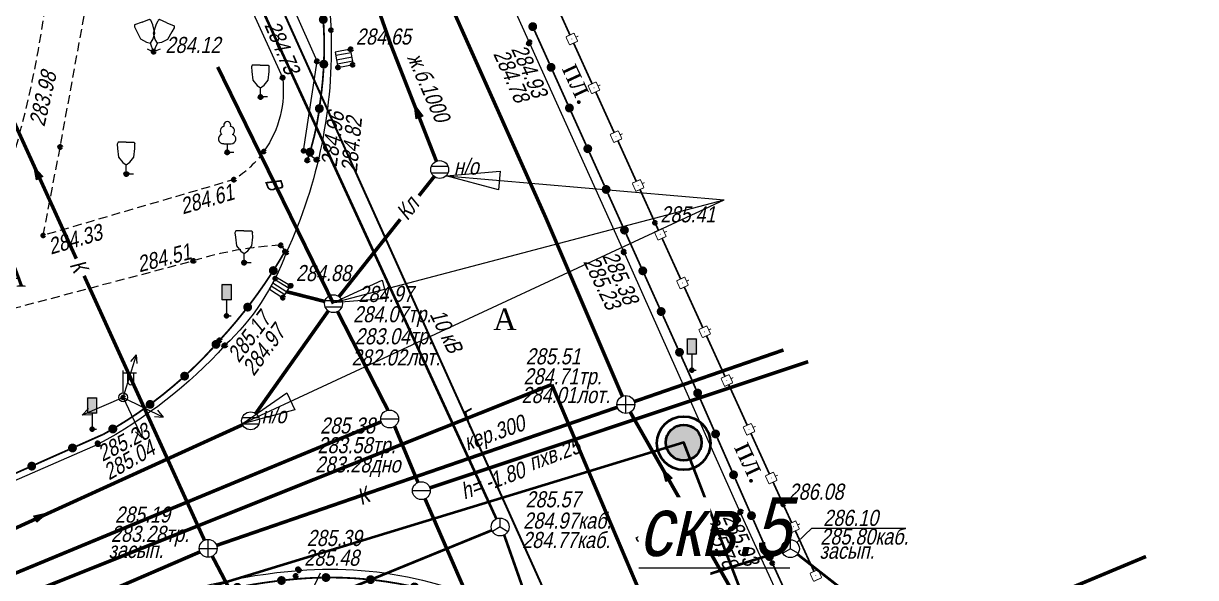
# Model space of a CAD drawing. Header units: metres. Extents: x 5191936 to 10384803, y 4968698 to 9938221.
# Drawn here: x 5192263.7 to 5192329.4, y 4969160 to 4969191.1 of the extents above; entities that cross this region are included whole.
import ezdxf

# ---------------------------------------------------------------- set-up
doc = ezdxf.new("R2010")
doc.units = ezdxf.units.M
doc.set_wipeout_variables(frame=1)
for name, pattern in [('COMMUN', [6, 5, -1]), ('DASHED', [0.75, 0.5, -0.25]), ('DASHEDX2', [1.5, 1, -0.5])]:
    doc.linetypes.add(name, pattern=pattern)
doc.layers.get('0').update_dxf_attribs({"lineweight": 18})
for name, color, linetype, lineweight in [('51361400', 7, 'Continuous', 18), ('51361800', 7, 'Continuous', 18), ('51361810', 7, 'Continuous', 18), ('51361960', 7, 'Continuous', 18), ('51361990', 7, 'Continuous', 18), ('51472300', 7, 'Continuous', 18), ('71133100', 7, 'Continuous', 18), ('71133200', 7, 'Continuous', 18), ('82211000', 7, 'Continuous', 18), ('82212000', 7, 'Continuous', 18), ('Commun', 7, 'Continuous', 18), ('GEO_POINTS', 7, 'Continuous', 18), ('Otm', 7, 'Continuous', 18), ('R_Поверхность10_CNT-MIN', 7, 'Continuous', 18), ('Sit', 7, 'Continuous', 18), ('Text', 7, 'Continuous', 18), ('Text_com', 7, 'Continuous', 18), ('Us_znak', 7, 'Continuous', 18), ('Us_znak_fon', 7, 'Continuous', 18), ('Рамка и сетка', 7, 'Continuous', 18)]:
    doc.layers.add(name, color=color, linetype=linetype, lineweight=lineweight)
doc.styles.add('eskd', font='ESKD1.shx', dxfattribs={"width": 1.2, "oblique": 15})
doc.styles.get("Standard").update_dxf_attribs({"font": 'arial.ttf', "width": 0.8, "oblique": 13, "height": 0.9})
doc.styles.add('style1', font='times.ttf', dxfattribs={"height": 1})
doc.linetypes.add('KABELww_500', pattern='A,0.0001,-0.4,[131,ltypeshp.shx,S=0.4,R=90,X=0.4,Y=-0.4],0.2,[131,ltypeshp.shx,S=0.2,R=90,X=0.4,Y=-0.2],3.6,[131,ltypeshp.shx,S=0.2,R=-90,X=-0.4,Y=0.2],0.2,[131,ltypeshp.shx,S=0.4,R=-90,X=-0.4,Y=0.4],-0.8,4,-0.4', length=9.6001)
doc.linetypes.add('ПОДЗ_ЛИНИИ_СВЯЗИ', pattern='A,4.8,-0.2,[133,ltypeshp.shx,S=0.2,R=0,X=-0.2,Y=0],-0.2,4.8,-2', length=12)

# ---------------------------------------------------------------- blocks, each defined once
blk = doc.blocks.new('71133200')
for p, q in [((-0.924145, 3.560442), (-1.024145, 3.360442)), ((-1.024145, 3.360442), (-0.977382, 2.864397)), ((-0.977382, 2.864397), (-0.861899, 1.88241)), ((-0.024145, 3.560442), (-0.924145, 3.560442)), ((-0.024145, 3.560442), (0.875855, 3.560442)), ((0.861899, 1.88241), (0.975974, 2.864397)), ((0.875855, 3.560442), (0.958164, 3.395824)), ((0.975974, 2.864397), (0.958164, 3.395824)), ((-0.861899, 1.88241), (-0.374616, 1.28565)), ((0, 1.039723), (0.401375, 1.321765)), ((0.401375, 1.321765), (0.861899, 1.88241)), ((-0.374616, 1.28565), (0, 1.039723)), ((0, 0), (0, 1.039723)), ((0.8, 0), (0, 0))]:
    blk.add_line(p, q)
at = {"style": 'eskd', "oblique": 14.99997778}
blk.add_attdef('Z', (1.873004, -0.239356), '', height=2, dxfattribs=at)
blk = doc.blocks.new('71133100')
for p, q in [((-0.39, 0.96), (0.43, 0.96)), ((0, 0.96), (0, 0)), ((0, 0), (0.75, 0))]:
    blk.add_line(p, q)
for centre, radius, start, end in [((-0.26, 2.38), 0.52, 101.09, 227.21), ((0.01, 3.04), 0.39, 339.52, 198.62), ((0.33, 2.4), 0.5, 301.87, 85.62), ((-0.44, 1.5), 0.538, 107.1058, 275.2306), ((0.46, 1.48), 0.52, 267.04, 76.7)]:
    blk.add_arc(centre, radius, start, end)
at = {"style": 'eskd', "oblique": 15}
blk.add_attdef('Z', (1.7, -0.17), '', height=2, dxfattribs=at)
blk = doc.blocks.new('51361990a')
at = {"color": 7, "style": 'eskd', "oblique": 15}
for tag, p in [('Z', (1.73, 1.41)), ('Z1', (1.73, -0.99)), ('Z2', (1.73, -3.39))]:
    blk.add_attdef(tag, p, '', height=2, dxfattribs=at)
at = {"color": 7}
blk.add_wipeout([(1, 0.1), (0.97, 0.3), (0.89, 0.48), (0.78, 0.64), (0.64, 0.78), (0.48, 0.89), (0.3, 0.97), (0.1, 1.01), (-0.09, 1.01), (-0.29, 0.97), (-0.47, 0.89), (-0.63, 0.78), (-0.77, 0.64), (-0.88, 0.48), (-0.96, 0.3), (-1, 0.1), (-1, -0.09), (-0.96, -0.29), (-0.88, -0.47), (-0.77, -0.63), (-0.63, -0.77), (-0.47, -0.88), (-0.29, -0.96), (-0.09, -0.99), (0.1, -0.99), (0.3, -0.96), (0.48, -0.88), (0.64, -0.77), (0.78, -0.63), (0.89, -0.47), (0.97, -0.29), (1, -0.09)], dxfattribs=at)
blk.add_line((-0.71, 0.7), (0.71, -0.7))
blk.add_circle((0, 0.01), 1)
blk = doc.blocks.new('51472300')
for p, q in [((0, 0.5), (0, 3)), ((0, 2.75), (1.5, 2.75)), ((0.54, 1.74), (0.54, 2.75)), ((1.2, 1.74), (1.2, 2.75))]:
    blk.add_line(p, q)
at = {"color": 7}
for radius in [0.5, 0.05]:
    blk.add_circle((0, 0), radius, dxfattribs=at)
blk.add_arc((0.87, 1.75), 0.331, 182.1567, 357.8433)
at = {"oblique": 15}
blk.add_attdef('Z', (1.02, -1.37), '', height=2, dxfattribs=at)
blk = doc.blocks.new('NAPR')
at = {"layer": 'Us_znak', "color": 0, "linetype": 'Continuous', "lineweight": -2}
for p in [(-0.191, 2.038), (0.189, 2.037)]:
    blk.add_line(p, (0, 2.5), dxfattribs=at)
blk.add_lwpolyline([(0, 0), (0, 2.5)], dxfattribs=at)
blk = doc.blocks.new('ZNAK')
at = {"layer": 'Us_znak_fon', "true_color": 0xffffff}
blk.add_hatch(color=7, dxfattribs=at).paths.add_polyline_path([(0.3, 1.8), (-0.3, 1.8), (-0.3, 0.85), (-0.05, 0.85), (-0.05, -0.05), (0.25, -0.05), (0.25, 0.05), (0.05, 0.05), (0.05, 0.85), (0.3, 0.85)])
at = {"layer": 'Us_znak', "color": 0, "linetype": 'Continuous', "lineweight": -2, "ltscale": 10}
blk.add_lwpolyline([(-0.25, 1.75), (0.25, 1.75), (0.25, 0.9), (-0.25, 0.9)], close=True, dxfattribs=at)
at = {"layer": 'Us_znak', "linetype": 'DASHEDX2', "ltscale": 10}
blk.add_lwpolyline([(0, 0.9), (0, 0), (0.25, 0)], dxfattribs=at)
blk = doc.blocks.new('*U60')
at = {"layer": '82211000', "linetype": 'Continuous', "ltscale": 0.5}
for points in [[(5192277.708, 4969201.079, 1), (5192277.919, 4969200.626, 1)], [(5192278.75, 4969198.807, 1), (5192278.913, 4969198.334, 1)], [(5192279.504, 4969196.424, 1), (5192279.636, 4969195.941, 1)], [(5192280.099, 4969193.996, 1), (5192280.198, 4969193.506, 1)], [(5192280.471, 4969191.526, 1), (5192280.507, 4969191.027, 1)], [(5192280.533, 4969189.028, 1), (5192280.509, 4969188.528, 1)], [(5192280.304, 4969186.54, 1), (5192280.239, 4969186.044, 1)], [(5192279.815, 4969184.09, 1), (5192279.669, 4969183.612, 1)]]:
    blk.add_hatch(color=256, dxfattribs=at).paths.add_polyline_path(points, flags=0)
at = {"layer": '82211000', "linetype": 'Continuous', "ltscale": 0.5, "flags": 128}
blk.add_lwpolyline([(5192277.285, 4969201.985, 0.1, 0.1, 0), (5192277.708, 4969201.079, 0, 0, 0)], format="xyseb", dxfattribs=at)
at = {"layer": '82211000', "linetype": 'Continuous', "ltscale": 0.5}
for points in [[(5192277.919, 4969200.626, 0.1, 0.1, 0), (5192278.688, 4969198.979, 0.1, 0.1, -0.00121), (5192278.749, 4969198.807, 0, 0, 0)], [(5192280.198, 4969193.506, 0.1, 0.1, -0.00351), (5192280.296, 4969192.984, 0.1, 0.1, -0.017337), (5192280.47, 4969191.526, 0, 0, 0)], [(5192280.508, 4969188.528, 0.1, 0.1, -0.022448), (5192280.313, 4969186.638, 0.1, 0.1, -0.00164), (5192280.302, 4969186.54, 0, 0, 0)]]:
    blk.add_lwpolyline(points, format="xyseb", dxfattribs=at)
at = {"layer": '82211000', "linetype": 'Continuous', "ltscale": 0.5, "const_width": 0.1}
for points in [[(5192278.912, 4969198.334, -0.013212), (5192279.503, 4969196.424, -0.013212)], [(5192279.635, 4969195.941, -0.013212), (5192280.098, 4969193.996, -0.013212)], [(5192280.506, 4969191.027, -0.023611), (5192280.531, 4969189.028, -0.023611)], [(5192280.237, 4969186.044, -0.033313), (5192279.813, 4969184.091, -0.033313)]]:
    blk.add_lwpolyline(points, format="xyb", dxfattribs=at)
at = {"layer": '82211000', "ltscale": 0.5, "const_width": 0.1}
blk.add_lwpolyline([(5192279.667, 4969183.613, -0.003812), (5192279.594, 4969183.396, -0.003812)], format="xyb", dxfattribs=at)
blk = doc.blocks.new('*U61')
at = {"layer": '82211000', "linetype": 'Continuous', "ltscale": 0.5}
for points in [[(5192277.826, 4969177.431, 1), (5192277.558, 4969177.009, 1)], [(5192276.408, 4969175.373, 1), (5192276.102, 4969174.977, 1)], [(5192274.645, 4969173.274, 1), (5192274.312, 4969172.901, 1)], [(5192272.905, 4969171.48, 1), (5192272.536, 4969171.143, 1)], [(5192270.989, 4969169.876, 1), (5192270.586, 4969169.58, 1)], [(5192268.916, 4969168.481, 1), (5192268.484, 4969168.228, 1)], [(5192266.67, 4969167.389, 1), (5192266.213, 4969167.186, 1)], [(5192264.385, 4969166.375, 1), (5192263.928, 4969166.173, 1)], [(5192262.099, 4969165.362, 1), (5192261.642, 4969165.16, 1)]]:
    blk.add_hatch(color=256, dxfattribs=at).paths.add_polyline_path(points, flags=0)
at = {"layer": '82211000', "linetype": 'Continuous', "ltscale": 0.5, "flags": 128}
blk.add_lwpolyline([(5192278.338, 4969178.29, 0.1, 0.1, -0.00914), (5192277.825, 4969177.432, 0, 0, 0)], format="xyseb", dxfattribs=at)
at = {"layer": '82211000', "linetype": 'Continuous', "ltscale": 0.5, "const_width": 0.1}
for points in [[(5192277.557, 4969177.01, -0.018281), (5192276.407, 4969175.374, -0.018281)], [(5192274.311, 4969172.901, -0.020827), (5192272.905, 4969171.481, -0.020827)], [(5192272.535, 4969171.144, -0.020827), (5192270.988, 4969169.877, -0.020827)], [(5192270.585, 4969169.581, -0.020827), (5192268.915, 4969168.482, -0.020827)]]:
    blk.add_lwpolyline(points, format="xyb", dxfattribs=at)
at = {"layer": '82211000', "linetype": 'Continuous', "ltscale": 0.5}
for points in [[(5192276.101, 4969174.978, 0.1, 0.1, -0.02004), (5192274.677, 4969173.312, 0.1, 0.1, -0.000521), (5192274.644, 4969173.275, 0, 0, 0)], [(5192268.483, 4969168.229, 0.1, 0.1, -0.003722), (5192268.172, 4969168.054, 0.1, 0.1, 0), (5192266.67, 4969167.389, 0, 0, 0)]]:
    blk.add_lwpolyline(points, format="xyseb", dxfattribs=at)
at = {"layer": '82211000', "linetype": 'Continuous', "ltscale": 0.5, "const_width": 0.1}
for points in [[(5192266.213, 4969167.186), (5192264.385, 4969166.375)], [(5192263.928, 4969166.173), (5192262.099, 4969165.362)]]:
    blk.add_lwpolyline(points, dxfattribs=at)
at = {"layer": '82211000', "ltscale": 0.5, "const_width": 0.1}
blk.add_lwpolyline([(5192261.642, 4969165.16), (5192261.094, 4969164.917)], dxfattribs=at)
blk = doc.blocks.new('*U64')
at = {"layer": '82211000', "linetype": 'Continuous', "ltscale": 0.5}
for points in [[(5192275.432, 4969159.441, 1), (5192275.923, 4969159.536, 1)], [(5192277.899, 4969159.84, 1), (5192278.396, 4969159.897, 1)], [(5192280.391, 4969160.032, 1), (5192280.891, 4969160.038, 1)], [(5192282.888, 4969159.944, 1), (5192283.385, 4969159.891, 1)], [(5192285.358, 4969159.566, 1), (5192285.846, 4969159.456, 1)], [(5192273.004, 4969158.846, 1), (5192273.486, 4969158.981, 1)], [(5192287.767, 4969158.903, 1), (5192288.239, 4969158.737, 1)], [(5192270.631, 4969158.061, 1), (5192271.101, 4969158.233, 1)], [(5192290.083, 4969157.964, 1), (5192290.532, 4969157.744, 1)], [(5192292.274, 4969156.762, 1), (5192292.693, 4969156.49, 1)], [(5192294.315, 4969155.32, 1), (5192294.705, 4969155.008, 1)], [(5192296.203, 4969153.683, 1), (5192296.561, 4969153.334, 1)], [(5192297.921, 4969151.868, 1), (5192298.242, 4969151.485, 1)], [(5192299.451, 4969149.892, 1), (5192299.733, 4969149.479, 1)], [(5192300.777, 4969147.774, 1), (5192301.017, 4969147.335, 1)], [(5192301.846, 4969145.516, 1), (5192302.045, 4969145.057, 1)], [(5192302.844, 4969143.224, 1), (5192303.044, 4969142.765, 1)], [(5192303.843, 4969140.932, 1), (5192304.042, 4969140.473, 1)], [(5192304.841, 4969138.64, 1), (5192305.041, 4969138.181, 1)]]:
    blk.add_hatch(color=256, dxfattribs=at).paths.add_polyline_path(points, flags=0)
at = {"layer": '82211000', "linetype": 'Continuous', "ltscale": 0.5, "const_width": 0.1}
for points in [[(5192275.923, 4969159.535, -0.015909), (5192277.899, 4969159.84, -0.015909)], [(5192280.891, 4969160.036, -0.023323), (5192282.888, 4969159.942, -0.023323)], [(5192283.385, 4969159.89, -0.023323), (5192285.358, 4969159.564, -0.023323)], [(5192273.486, 4969158.98, -0.015909), (5192275.432, 4969159.44, -0.015909)], [(5192285.846, 4969159.454, -0.023323), (5192287.767, 4969158.901, -0.023323)], [(5192271.101, 4969158.232, -0.015909), (5192273.004, 4969158.845, -0.015909)], [(5192288.238, 4969158.735, -0.023323), (5192290.082, 4969157.963, -0.023323)], [(5192292.692, 4969156.489, -0.019816), (5192294.314, 4969155.319, -0.019816)], [(5192294.705, 4969155.007, -0.019816), (5192296.203, 4969153.683, -0.019816)], [(5192296.56, 4969153.333, -0.019816), (5192297.92, 4969151.867, -0.019816)], [(5192298.241, 4969151.484, -0.019816), (5192299.449, 4969149.891, -0.019816)], [(5192299.731, 4969149.478, -0.019816), (5192300.776, 4969147.773, -0.019816)]]:
    blk.add_lwpolyline(points, format="xyb", dxfattribs=at)
at = {"layer": '82211000', "linetype": 'Continuous', "ltscale": 0.5}
for points in [[(5192278.396, 4969159.896, 0.1, 0.1, -0.006108), (5192279.161, 4969159.967, 0.1, 0.1, -0.014367), (5192280.391, 4969160.031, 0, 0, 0)], [(5192290.532, 4969157.743, 0.1, 0.1, -0.022574), (5192292.219, 4969156.795, 0.1, 0.1, -0.000636), (5192292.273, 4969156.761, 0, 0, 0)], [(5192301.016, 4969147.334, 0.1, 0.1, -0.004898), (5192301.244, 4969146.896, 0.1, 0.1, 0), (5192301.846, 4969145.516, 0, 0, 0)]]:
    blk.add_lwpolyline(points, format="xyseb", dxfattribs=at)
at = {"layer": '82211000', "linetype": 'Continuous', "ltscale": 0.5, "flags": 128}
blk.add_lwpolyline([(5192269.701, 4969157.693, 0.1, 0.1, -0.007954), (5192270.632, 4969158.06, 0, 0, 0)], format="xyseb", dxfattribs=at)
at = {"layer": '82211000', "linetype": 'Continuous', "ltscale": 0.5, "const_width": 0.1}
for points in [[(5192302.045, 4969145.057), (5192302.844, 4969143.224)], [(5192303.044, 4969142.765), (5192303.843, 4969140.932)], [(5192304.042, 4969140.473), (5192304.841, 4969138.64)]]:
    blk.add_lwpolyline(points, dxfattribs=at)
at = {"layer": '82211000', "ltscale": 0.5, "const_width": 0.1}
blk.add_lwpolyline([(5192305.041, 4969138.181), (5192305.063, 4969138.132)], dxfattribs=at)
blk = doc.blocks.new('*U70')
at = {"layer": '82212000', "linetype": 'Continuous', "ltscale": 0.5}
for points in [[(5192294.403, 4969190.207, 1), (5192294.423, 4969190.161, 1)], [(5192295.642, 4969187.474, 1), (5192295.662, 4969187.429, 1)], [(5192296.88, 4969184.742, 1), (5192296.901, 4969184.696, 1)], [(5192298.119, 4969182.01, 1), (5192298.14, 4969181.964, 1)], [(5192299.359, 4969179.278, 1), (5192299.38, 4969179.232, 1)], [(5192300.602, 4969176.548, 1), (5192300.623, 4969176.502, 1)], [(5192301.846, 4969173.818, 1), (5192301.867, 4969173.772, 1)], [(5192303.089, 4969171.087, 1), (5192303.11, 4969171.042, 1)], [(5192304.333, 4969168.357, 1), (5192304.354, 4969168.312, 1)], [(5192305.576, 4969165.627, 1), (5192305.597, 4969165.582, 1)], [(5192306.823, 4969162.899, 1), (5192306.844, 4969162.853, 1)], [(5192308.075, 4969160.172, 1), (5192308.095, 4969160.126, 1)]]:
    blk.add_hatch(color=256, dxfattribs=at).paths.add_polyline_path(points, flags=0)
for points, const_width in [([(5192293.278, 4969192.688), (5192294.31, 4969190.411)], 0.1), ([(5192294.082, 4969190.308), (5192294.538, 4969190.515)], 0.05), ([(5192294.289, 4969189.853), (5192294.082, 4969190.308)], 0.05), ([(5192294.744, 4969190.059), (5192294.289, 4969189.853)], 0.05), ([(5192294.516, 4969189.956), (5192295.549, 4969187.679)], 0.1), ([(5192294.538, 4969190.515), (5192294.744, 4969190.059)], 0.05), ([(5192294.641, 4969190.287), (5192294.777, 4969190.349)], 0.05), ([(5192295.321, 4969187.576), (5192295.776, 4969187.782)], 0.05), ([(5192295.527, 4969187.121), (5192295.321, 4969187.576)], 0.05), ([(5192295.983, 4969187.327), (5192295.527, 4969187.121)], 0.05), ([(5192295.776, 4969187.782), (5192295.983, 4969187.327)], 0.05), ([(5192295.88, 4969187.555), (5192296.016, 4969187.617)], 0.05), ([(5192295.755, 4969187.224), (5192296.787, 4969184.947)], 0.1), ([(5192296.56, 4969184.844), (5192297.015, 4969185.05)], 0.05), ([(5192296.766, 4969184.388), (5192296.56, 4969184.844)], 0.05), ([(5192297.015, 4969185.05), (5192297.222, 4969184.595)], 0.05), ([(5192297.118, 4969184.822), (5192297.255, 4969184.884)], 0.05), ([(5192297.222, 4969184.595), (5192296.766, 4969184.388)], 0.05), ([(5192296.994, 4969184.491), (5192298.026, 4969182.215)], 0.1), ([(5192297.798, 4969182.111), (5192298.254, 4969182.318)], 0.05), ([(5192298.005, 4969181.656), (5192297.798, 4969182.111)], 0.05), ([(5192298.254, 4969182.318), (5192298.46, 4969181.862)], 0.05), ([(5192298.357, 4969182.09), (5192298.494, 4969182.152)], 0.05), ([(5192298.46, 4969181.862), (5192298.005, 4969181.656)], 0.05), ([(5192299.038, 4969179.379), (5192299.493, 4969179.586)], 0.05), ([(5192299.493, 4969179.586), (5192299.7, 4969179.131)], 0.05), ([(5192299.597, 4969179.359), (5192299.733, 4969179.421)], 0.05), ([(5192299.245, 4969178.924), (5192299.038, 4969179.379)], 0.05), ([(5192299.7, 4969179.131), (5192299.245, 4969178.924)], 0.05), ([(5192299.473, 4969179.028), (5192300.509, 4969176.752)], 0.1), ([(5192300.282, 4969176.649), (5192300.737, 4969176.856)], 0.05), ([(5192300.737, 4969176.856), (5192300.944, 4969176.401)], 0.05), ([(5192300.489, 4969176.194), (5192300.282, 4969176.649)], 0.05), ([(5192300.944, 4969176.401), (5192300.489, 4969176.194)], 0.05), ([(5192300.716, 4969176.297), (5192301.753, 4969174.022)], 0.1), ([(5192300.84, 4969176.629), (5192300.977, 4969176.691)], 0.05), ([(5192301.525, 4969173.919), (5192301.98, 4969174.126)], 0.05), ([(5192301.732, 4969173.464), (5192301.525, 4969173.919)], 0.05), ([(5192302.187, 4969173.671), (5192301.732, 4969173.464)], 0.05), ([(5192301.96, 4969173.567), (5192302.996, 4969171.292)], 0.1), ([(5192301.98, 4969174.126), (5192302.187, 4969173.671)], 0.05), ([(5192302.084, 4969173.898), (5192302.22, 4969173.961)], 0.05), ([(5192302.769, 4969171.189), (5192303.224, 4969171.396)], 0.05), ([(5192302.976, 4969170.734), (5192302.769, 4969171.189)], 0.05), ([(5192303.431, 4969170.941), (5192302.976, 4969170.734)], 0.05), ([(5192303.203, 4969170.837), (5192304.24, 4969168.562)], 0.1), ([(5192303.224, 4969171.396), (5192303.431, 4969170.941)], 0.05), ([(5192303.327, 4969171.168), (5192303.464, 4969171.23)], 0.05), ([(5192304.012, 4969168.458), (5192304.467, 4969168.666)], 0.05), ([(5192304.219, 4969168.003), (5192304.012, 4969168.458)], 0.05), ([(5192304.467, 4969168.666), (5192304.674, 4969168.211)], 0.05), ([(5192304.571, 4969168.438), (5192304.707, 4969168.5)], 0.05), ([(5192304.674, 4969168.211), (5192304.219, 4969168.003)], 0.05), ([(5192304.447, 4969168.107), (5192305.483, 4969165.832)], 0.1), ([(5192305.256, 4969165.728), (5192305.711, 4969165.935)], 0.05), ([(5192305.463, 4969165.273), (5192305.256, 4969165.728)], 0.05), ([(5192305.711, 4969165.935), (5192305.918, 4969165.48)], 0.05), ([(5192305.814, 4969165.708), (5192305.951, 4969165.77)], 0.05), ([(5192305.918, 4969165.48), (5192305.463, 4969165.273)], 0.05), ([(5192306.502, 4969162.999), (5192306.957, 4969163.207)], 0.05), ([(5192306.711, 4969162.544), (5192306.502, 4969162.999)], 0.05), ([(5192306.957, 4969163.207), (5192307.165, 4969162.753)], 0.05), ([(5192307.061, 4969162.98), (5192307.197, 4969163.043)], 0.05), ([(5192307.165, 4969162.753), (5192306.711, 4969162.544)], 0.05), ([(5192306.938, 4969162.649), (5192307.981, 4969160.376)], 0.1), ([(5192307.754, 4969160.272), (5192308.208, 4969160.481)], 0.05), ([(5192308.208, 4969160.481), (5192308.417, 4969160.026)], 0.05), ([(5192307.962, 4969159.818), (5192307.754, 4969160.272)], 0.05), ([(5192308.417, 4969160.026), (5192307.962, 4969159.818)], 0.05), ([(5192308.312, 4969160.253), (5192308.449, 4969160.316)], 0.05)]:
    blk.add_lwpolyline(points, dxfattribs=dict(at, const_width=const_width))
for points in [[(5192298.233, 4969181.759, 0.1, 0.1, 0), (5192299.077, 4969179.896, 0.1, 0.1, 0), (5192299.266, 4969179.483, 0, 0, 0)], [(5192305.69, 4969165.377, 0.1, 0.1, 0), (5192306.258, 4969164.131, 0.1, 0.1, 0), (5192306.73, 4969163.103, 0, 0, 0)]]:
    blk.add_lwpolyline(points, format="xyseb", dxfattribs=at)
blk = doc.blocks.new('*U73')
at = {"layer": '82211000', "linetype": 'Continuous', "ltscale": 0.5}
for points in [[(5192292.122, 4969191.107, 1), (5192292.327, 4969190.651, 1)], [(5192293.15, 4969188.828, 1), (5192293.355, 4969188.372, 1)], [(5192294.177, 4969186.549, 1), (5192294.383, 4969186.093, 1)], [(5192295.205, 4969184.27, 1), (5192295.41, 4969183.814, 1)], [(5192296.232, 4969181.991, 1), (5192296.438, 4969181.535, 1)], [(5192297.26, 4969179.712, 1), (5192297.465, 4969179.256, 1)], [(5192298.287, 4969177.432, 1), (5192298.493, 4969176.977, 1)], [(5192299.315, 4969175.153, 1), (5192299.521, 4969174.698, 1)], [(5192300.343, 4969172.874, 1), (5192300.548, 4969172.419, 1)], [(5192301.362, 4969170.592, 1), (5192301.563, 4969170.134, 1)], [(5192302.368, 4969168.303, 1), (5192302.569, 4969167.845, 1)], [(5192303.375, 4969166.015, 1), (5192303.576, 4969165.557, 1)], [(5192304.381, 4969163.726, 1), (5192304.582, 4969163.268, 1)], [(5192305.387, 4969161.438, 1), (5192305.589, 4969160.98, 1)]]:
    blk.add_hatch(color=256, dxfattribs=at).paths.add_polyline_path(points, flags=0)
at = {"layer": '82211000', "linetype": 'Continuous', "ltscale": 0.5, "const_width": 0.1}
for points in [[(5192292.327, 4969190.651), (5192293.15, 4969188.828)], [(5192293.355, 4969188.372), (5192294.177, 4969186.549)], [(5192294.383, 4969186.093), (5192295.205, 4969184.27)], [(5192295.41, 4969183.814), (5192296.232, 4969181.991)], [(5192296.438, 4969181.535), (5192297.26, 4969179.712)], [(5192297.465, 4969179.256), (5192298.287, 4969177.432)], [(5192298.493, 4969176.977), (5192299.315, 4969175.153)], [(5192299.521, 4969174.698), (5192300.343, 4969172.874)], [(5192301.563, 4969170.134), (5192302.368, 4969168.303)], [(5192302.569, 4969167.845), (5192303.375, 4969166.015)], [(5192303.576, 4969165.557), (5192304.381, 4969163.726)], [(5192304.582, 4969163.268), (5192305.387, 4969161.438)]]:
    blk.add_lwpolyline(points, dxfattribs=at)
at = {"layer": '82211000', "linetype": 'Continuous', "ltscale": 0.5}
for points in [[(5192300.548, 4969172.419, 0.1, 0.1, 0), (5192300.957, 4969171.512, 0.1, 0.1, 0), (5192301.362, 4969170.592, 0, 0, 0)], [(5192305.589, 4969160.98, 0.1, 0.1, 0), (5192305.65, 4969160.842, 0.1, 0.1, 0), (5192306.418, 4969159.16, 0, 0, 0)]]:
    blk.add_lwpolyline(points, format="xyseb", dxfattribs=at)
blk = doc.blocks.new('51361400a')
at = {"style": 'eskd', "oblique": 15}
for tag, p in [('Z', (1.72, 1.4)), ('Z1', (1.72, -1)), ('Z2', (1.72, -3.4))]:
    blk.add_attdef(tag, p, '', height=2, dxfattribs=at)
at = {"color": 7}
blk.add_wipeout([(-0.1, 1), (-0.29, 0.96), (-0.47, 0.89), (-0.64, 0.78), (-0.78, 0.64), (-0.89, 0.47), (-0.96, 0.29), (-1, 0.1), (-1, -0.1), (-0.96, -0.29), (-0.89, -0.47), (-0.78, -0.64), (-0.64, -0.78), (-0.47, -0.89), (-0.29, -0.96), (-0.1, -1), (0.1, -1), (0.29, -0.96), (0.47, -0.89), (0.64, -0.78), (0.78, -0.64), (0.89, -0.47), (0.96, -0.29), (1, -0.1), (1, 0.1), (0.96, 0.29), (0.89, 0.47), (0.78, 0.64), (0.64, 0.78), (0.47, 0.89), (0.29, 0.96), (0.1, 1)], dxfattribs=at)
blk.add_line((-1, 0), (1, 0))
blk.add_circle((0, 0), 1)
blk = doc.blocks.new('51361960a')
at = {"style": 'eskd', "oblique": 15}
for tag, p in [('Z', (1.72, 1.4)), ('Z1', (1.72, -1)), ('Z2', (1.72, -3.4))]:
    blk.add_attdef(tag, p, '', height=2, dxfattribs=at)
at = {"color": 7}
blk.add_wipeout([(-0.1, 1), (-0.29, 0.96), (-0.47, 0.89), (-0.64, 0.78), (-0.78, 0.64), (-0.89, 0.47), (-0.96, 0.29), (-1, 0.1), (-1, -0.1), (-0.96, -0.29), (-0.89, -0.47), (-0.78, -0.64), (-0.64, -0.78), (-0.47, -0.89), (-0.29, -0.96), (-0.1, -1), (0.1, -1), (0.29, -0.96), (0.47, -0.89), (0.64, -0.78), (0.78, -0.64), (0.89, -0.47), (0.96, -0.29), (1, -0.1), (1, 0.1), (0.96, 0.29), (0.89, 0.47), (0.78, 0.64), (0.64, 0.78), (0.47, 0.89), (0.29, 0.96), (0.1, 1)], dxfattribs=at)
blk.add_wipeout([(-0.1, 1), (-0.29, 0.96), (-0.47, 0.89), (-0.64, 0.78), (-0.78, 0.64), (-0.89, 0.47), (-0.96, 0.29), (-1, 0.1), (-1, -0.1), (-0.96, -0.29), (-0.89, -0.47), (-0.78, -0.64), (-0.64, -0.78), (-0.47, -0.89), (-0.29, -0.96), (-0.1, -1), (0.1, -1), (0.29, -0.96), (0.47, -0.89), (0.64, -0.78), (0.78, -0.64), (0.89, -0.47), (0.96, -0.29), (1, -0.1), (1, 0.1), (0.96, 0.29), (0.89, 0.47), (0.78, 0.64), (0.64, 0.78), (0.47, 0.89), (0.29, 0.96), (0.1, 1)], dxfattribs=at)
for q in [(-0.87, -0.5), (0, 1), (0.87, -0.5)]:
    blk.add_line((0, 0), q)
blk.add_circle((0, 0), 1)
blk = doc.blocks.new('51361800a')
at = {"style": 'eskd', "oblique": 15}
for tag, p in [('Z', (1.72, 1.4)), ('Z1', (1.72, -1)), ('Z2', (1.72, -3.4))]:
    blk.add_attdef(tag, p, '', height=2, dxfattribs=at)
at = {"color": 7}
blk.add_wipeout([(-0.1, 1), (-0.29, 0.96), (-0.47, 0.89), (-0.64, 0.78), (-0.78, 0.64), (-0.89, 0.47), (-0.96, 0.29), (-1, 0.1), (-1, -0.1), (-0.96, -0.29), (-0.89, -0.47), (-0.78, -0.64), (-0.64, -0.78), (-0.47, -0.89), (-0.29, -0.96), (-0.1, -1), (0.1, -1), (0.29, -0.96), (0.47, -0.89), (0.64, -0.78), (0.78, -0.64), (0.89, -0.47), (0.96, -0.29), (1, -0.1), (1, 0.1), (0.96, 0.29), (0.89, 0.47), (0.78, 0.64), (0.64, 0.78), (0.47, 0.89), (0.29, 0.96), (0.1, 1)], dxfattribs=at)
for p, q in [((-1, 0), (1, 0)), ((0, -1), (0, 1))]:
    blk.add_line(p, q)
blk.add_circle((0, 0), 1)
blk = doc.blocks.new('A$C52264BE2')
at = {"layer": 'Sit'}
h = blk.add_hatch(color=32, dxfattribs=at)
h.dxf.hatch_style = 1
h.paths.add_polyline_path([(0, 0.374), (0.714, 0.443), (0.15, 0)])
at = {"layer": 'Sit', "color": 32, "elevation": 285.308}
blk.add_lwpolyline([(0, 0.374), (0.714, 0.443), (0.15, 0), (0, 0.374)], dxfattribs=at)
blk = doc.blocks.new('51361810a')
at = {"style": 'eskd', "oblique": 15}
for tag, p in [('Z', (1.72, 1.4)), ('Z1', (1.72, -1)), ('Z2', (1.72, -3.4))]:
    blk.add_attdef(tag, p, '', height=2, dxfattribs=at)
at = {"color": 7}
blk.add_wipeout([(-0.1, 1), (-0.29, 0.96), (-0.47, 0.89), (-0.64, 0.78), (-0.78, 0.64), (-0.89, 0.47), (-0.96, 0.29), (-1, 0.1), (-1, -0.1), (-0.96, -0.29), (-0.89, -0.47), (-0.78, -0.64), (-0.64, -0.78), (-0.47, -0.89), (-0.29, -0.96), (-0.1, -1), (0.1, -1), (0.29, -0.96), (0.47, -0.89), (0.64, -0.78), (0.78, -0.64), (0.89, -0.47), (0.96, -0.29), (1, -0.1), (1, 0.1), (0.96, 0.29), (0.89, 0.47), (0.78, 0.64), (0.64, 0.78), (0.47, 0.89), (0.29, 0.96), (0.1, 1)], dxfattribs=at)
for p, q in [((0.94, 0.33), (-0.94, 0.33)), ((-0.94, -0.35), (0.94, -0.35))]:
    blk.add_line(p, q)
blk.add_circle((0, 0), 1)

msp = doc.modelspace()

# ---------------------------------------------------------------- hatches: boundary and pattern name
at = {"layer": 'Рамка и сетка'}
h = msp.add_hatch(color=256, dxfattribs=at)
h.dxf.hatch_style = 1
h.paths.add_polyline_path([(5192285.697, 4969185.71), (5192285.6, 4969186.484), (5192286.072, 4969185.859)])
at = {"layer": 'Рамка и сетка', "lineweight": 40}
h = msp.add_hatch(color=1, dxfattribs=at)
h.dxf.hatch_style = 1
h.paths.add_polyline_path([(5192301.502, 4969168.165, 0.733042), (5192299.683, 4969167.591, 0.278388), (5192300.217, 4969166.706)])
h.paths.add_polyline_path([(5192301.683, 4969167.591, 0.15404), (5192301.502, 4969168.165), (5192300.217, 4969166.706, 0.564471)])
at = {"layer": 'Рамка и сетка'}
h = msp.add_hatch(color=256, dxfattribs=at)
h.dxf.hatch_style = 1
h.paths.add_polyline_path([(5192264.27, 4969163.494), (5192265.032, 4969163.659), (5192264.451, 4969163.134)])

# ---------------------------------------------------------------- linework, layer by layer
at = {"color": 192, "linetype": 'ПОДЗ_ЛИНИИ_СВЯЗИ', "lineweight": 60, "ltscale": 0.4, "const_width": 0.15, "flags": 128}
for points, elevation in [([(5192271.745, 4969203.416), (5192290.188, 4969163.323)], 285.573), ([(5192289.934, 4969162.68), (5192198.191, 4969125.254)], 285.573), ([(5192290.623, 4969162.421), (5192292.3, 4969157.668)], 285.573), ([(5192292.949, 4969157.346), (5192306.18, 4969161.509)], 285.237), ([(5192307.056, 4969161.339), (5192313.989, 4969155.914)], 285.237)]:
    msp.add_lwpolyline(points, dxfattribs=dict(at, elevation=elevation))
at = {"layer": 'Commun', "color": 32, "linetype": 'COMMUN', "ltscale": 0.7, "const_width": 0.2, "flags": 128}
for points, elevation in [([(5192297.245, 4969170.183), (5192292.949, 4969180.195), (5192280.294, 4969208.517)], 285.308), ([(5192259.899, 4969192.717), (5192266.654, 4969177.885)], 283.662), ([(5192267.09, 4969176.929), (5192273.833, 4969162.124)], 283.662), ([(5192297.916, 4969169.887), (5192306.274, 4969172.775)], 285.308), ([(5192274.513, 4969161.834), (5192296.965, 4969169.569)], 285.308), ([(5192297.691, 4969169.289), (5192305.269, 4969156.009)], 285.308), ([(5192233.576, 4969144.202), (5192273.58, 4969161.472)], 285.308), ([(5192278.325, 4969153.505), (5192274.273, 4969161.225)], 286.577)]:
    msp.add_lwpolyline(points, dxfattribs=dict(at, elevation=elevation))
at = {"layer": 'Commun', "color": 1, "linetype": 'KABELww_500', "lineweight": 30, "flags": 128}
msp.add_lwpolyline([(5192313.741, 4969113.03), (5192273.206, 4969202.968)], dxfattribs=at)
at = {"layer": 'Commun', "color": 106, "linetype": 'COMMUN', "ltscale": 0.7, "const_width": 0.2, "flags": 128}
for points, elevation in [([(5192284.108, 4969169.412), (5192281.06, 4969175.376)], 285.381), ([(5192286.463, 4969165.057), (5192307.656, 4969172.12)], 285.381), ([(5192250.177, 4969154.872), (5192283.731, 4969168.754)], 285.881), ([(5192285.795, 4969165.361), (5192284.489, 4969168.498)], 285.381), ([(5192286.19, 4969164.442), (5192299.851, 4969133.088)], 285.381)]:
    msp.add_lwpolyline(points, dxfattribs=dict(at, elevation=elevation))
at = {"layer": 'Commun', "color": 4, "linetype": 'COMMUN', "ltscale": 0.7, "const_width": 0.2, "elevation": 287.906, "flags": 128}
for points in [[(5192293.291, 4969170.842), (5192256.056, 4969155.977)], [(5192293.291, 4969170.842), (5192329.917, 4969084.562)]]:
    msp.add_lwpolyline(points, dxfattribs=at)
at = {"layer": 'GEO_POINTS', "lineweight": 60}
for centre in [(5192280.924, 4969190.678, 284.604), (5192292.009, 4969189.947, 284.784), (5192292.056, 4969190.01, 284.928), (5192270.987, 4969189.475, 284.119), (5192282.022, 4969189.612, 284.652), (5192280.141, 4969188.939, 284.764), (5192281.315, 4969188.594, 284.677), (5192282.135, 4969188.743, 284.687), (5192278.211, 4969188.022, 284.726), (5192276.973, 4969186.941, 284.544), (5192265.752, 4969184.139, 284.015), (5192275.106, 4969183.844, 284.442), (5192277.157, 4969183.889, 284.728), (5192279.387, 4969183.926, 284.866), (5192279.594, 4969183.396, 284.861), (5192280.102, 4969183.418, 284.961), (5192280.151, 4969183.434, 284.818), (5192269.453, 4969182.623, 284.178), (5192275.483, 4969182.311, 284.61), (5192299.077, 4969179.896, 285.407), (5192264.797, 4969179.186, 284.326), (5192278.113, 4969178.637, 284.883), (5192278.338, 4969178.29, 285.068), (5192278.419, 4969178.23, 284.869), (5192297.324, 4969178.289, 285.378), (5192297.328, 4969178.246, 285.23), (5192273.214, 4969177.761, 284.513), (5192276.054, 4969177.662, 284.891), (5192277.792, 4969176.779, 284.86), (5192278.659, 4969176.371, 284.876), (5192278.227, 4969175.702, 284.869), (5192281.06, 4969175.369, 284.965), (5192275.072, 4969174.683, 285.028), (5192274.677, 4969173.312, 285.027), (5192274.936, 4969173.021, 284.967), (5192274.983, 4969173.037, 285.166), (5192301.139, 4969171.644, 285.647), (5192269.279, 4969170.118, 284.891), (5192297.437, 4969169.73, 285.514), (5192267.541, 4969168.338, 285.289), (5192267.85, 4969167.556, 285.232), (5192267.872, 4969167.497, 285.036), (5192303.842, 4969163.687, 285.777), (5192303.872, 4969163.72, 285.931), (5192306.258, 4969164.131, 286.077), (5192274.039, 4969161.67, 285.194), (5192306.66, 4969161.647, 286.103), (5192279.078, 4969160.501, 285.39), (5192279.123, 4969160.435, 285.476), (5192305.65, 4969160.842, 286.068), (5192278.948, 4969160.126, 285.492)]:
    msp.add_circle(centre, 0.06, dxfattribs=at)
at = {"layer": 'R_Поверхность10_CNT-MIN', "color": 32, "elevation": 285.5, "flags": 128}
msp.add_lwpolyline([(5192280.309, 4969160.281), (5192279.975, 4969159.577), (5192279.378, 4969158.782), (5192278.519, 4969157.895), (5192277.241, 4969156.794), (5192274.568, 4969154.761), (5192271.627, 4969152.777), (5192269.873, 4969151.762), (5192269.138, 4969151.41), (5192268.101, 4969151.062), (5192267.175, 4969150.9), (5192266.95, 4969150.874)], dxfattribs=at)
at = {"layer": 'Sit', "flags": 128}
for points, elevation in [([(5192323.339, 4969121.684), (5192315.631, 4969138.131), (5192309.907, 4969150.445), (5192303.842, 4969163.687), (5192297.324, 4969178.289), (5192288.163, 4969198.598), (5192286.97, 4969201.309, -0.178713), (5192286.611, 4969207.193, -0.0486), (5192287.784, 4969210.047, -0.50364)], 287.207), ([(5192277.666, 4969202.343), (5192279.031, 4969199.154, -0.092611), (5192280.924, 4969190.678, -0.11735), (5192278.419, 4969178.23, -0.118375), (5192274.983, 4969173.037, -0.086254), (5192267.872, 4969167.497, 2.557768)], 284.412), ([(5192278.211, 4969188.022, -0.185201), (5192277.176, 4969183.917, -0.185201)], 284.293), ([(5192269.522, 4969158.128, -0.077852), (5192279.123, 4969160.435, -0.160741), (5192292.467, 4969157.194, -0.124634), (5192301.51, 4969147.341), (5192305.842, 4969137.184)], 285.237)]:
    msp.add_lwpolyline(points, format="xyb", dxfattribs=dict(at, elevation=elevation))
for points, elevation in [([(5192280.102, 4969183.418), (5192279.387, 4969183.926), (5192280.141, 4969188.939), (5192275.001, 4969200.536), (5192273.898, 4969203.079)], 284.961), ([(5192272.231, 4969201.155), (5192278.211, 4969188.022)], 284.293), ([(5192281.191, 4969189.277), (5192282.054, 4969189.435)], 284.677), ([(5192281.237, 4969189.024), (5192282.1, 4969189.182)], 284.677), ([(5192281.278, 4969188.8), (5192282.141, 4969188.958)], 284.677), ([(5192278.113, 4969178.637), (5192278.419, 4969178.23)], 284.883), ([(5192277.57, 4969176.368), (5192278.345, 4969175.884)], 284.412), ([(5192277.657, 4969176.53), (5192278.443, 4969176.036)], 284.869), ([(5192277.767, 4969176.738), (5192278.571, 4969176.234)], 284.869), ([(5192170.672, 4969125.943), (5192181.937, 4969130.653), (5192196.776, 4969137.005), (5192213.28, 4969144.089), (5192232.445, 4969152.423), (5192243.475, 4969157.07), (5192259.768, 4969163.975), (5192267.872, 4969167.497)], 285.93), ([(5192307.016, 4969162.003), (5192307.863, 4969162.8), (5192313.078, 4969162.8)], 286.103)]:
    msp.add_lwpolyline(points, dxfattribs=dict(at, elevation=elevation))
at = {"layer": 'Sit', "linetype": 'DASHED', "flags": 128}
for points, elevation in [([(5192261.318, 4969178.45, 0.065164), (5192264.932, 4969192.222, -0.01143), (5192265.685, 4969198.901, -0.455614)], 283.845), ([(5192277.176, 4969183.917, -0.099677), (5192275.483, 4969182.311), (5192264.797, 4969179.186)], 284.293), ([(5192278.113, 4969178.637, 0.063284), (5192273.214, 4969177.761), (5192256.871, 4969173.433)], 284.883)]:
    msp.add_lwpolyline(points, format="xyb", dxfattribs=dict(at, elevation=elevation))
at = {"layer": 'Sit', "linetype": 'COMMUN', "ltscale": 0.7, "const_width": 0.2, "elevation": 284.965, "flags": 128}
for points in [[(5192286.83, 4969183.34), (5192284.296, 4969189.81), (5192283.17, 4969193)], [(5192285.854, 4969181.414), (5192286.701, 4969182.481)], [(5192281.372, 4969175.762), (5192284.805, 4969180.091)], [(5192280.575, 4969175.492), (5192278.443, 4969176.036)], [(5192280.771, 4969174.96), (5192277.338, 4969170.114), (5192276.706, 4969169.219)], [(5192275.965, 4969168.586), (5192261.221, 4969161.877)]]:
    msp.add_lwpolyline(points, dxfattribs=at)
at = {"layer": 'Sit', "linetype": 'DASHED', "elevation": 284.293, "flags": 128}
msp.add_lwpolyline([(5192264.797, 4969179.186), (5192264.797, 4969179.186), (5192265.752, 4969184.139), (5192267.162, 4969191.87)], dxfattribs=at)
at = {"layer": 'Sit', "flags": 128}
for points, elevation in [([(5192281.315, 4969188.594), (5192282.179, 4969188.751), (5192282.022, 4969189.612), (5192281.159, 4969189.454)], 284.677), ([(5192278.227, 4969175.702), (5192278.659, 4969176.371), (5192277.828, 4969176.852), (5192277.474, 4969176.187)], 284.869)]:
    msp.add_lwpolyline(points, close=True, dxfattribs=dict(at, elevation=elevation))
at = {"layer": 'Sit', "const_width": 0.2, "flags": 128}
msp.add_lwpolyline([(5192326.582, 4969161.213), (5192320.269, 4969158.574), (5192324.829, 4969147.663), (5192331.143, 4969150.301)], dxfattribs=at)
at = {"layer": 'Рамка и сетка'}
msp.add_lwpolyline([(5192285.697, 4969185.71), (5192285.6, 4969186.484), (5192286.072, 4969185.859), (5192285.697, 4969185.71)], dxfattribs=at)
at = {"layer": 'Рамка и сетка', "elevation": 284.965}
msp.add_lwpolyline([(5192264.27, 4969163.494), (5192265.032, 4969163.659), (5192264.451, 4969163.134), (5192264.27, 4969163.494)], dxfattribs=at)
at = {"layer": 'Рамка и сетка', "color": 1, "lineweight": 40}
for centre, radius in [((5192300.682, 4969167.56, 276.066), 1.5), ((5192300.683, 4969167.591, 276.066), 1)]:
    msp.add_circle(centre, radius, dxfattribs=at)

# ---------------------------------------------------------------- block references
at = {"layer": '51472300', "color": 7, "xscale": 0.5, "yscale": 0.5, "zscale": 0.5}
msp.add_blockref('51472300', (5192269.279, 4969170.12, 284.891), dxfattribs=at)
at = {"layer": '71133100', "color": 7, "xscale": 0.5, "yscale": 0.5, "zscale": 0.5}
msp.add_blockref('71133100', (5192275.106, 4969183.844, 284.442), dxfattribs=at)
at = {"layer": '71133200', "color": 7, "yscale": 0.5, "zscale": 0.5}
for xscale, rotation in [(0.5, 20.87961880030376), (-0.4999999999999999, 336.1406891415456)]:
    msp.add_blockref('71133200', (5192270.987, 4969189.475, 284.119), dxfattribs=dict(at, xscale=xscale, rotation=rotation))
at = {"layer": '71133200', "color": 7, "xscale": 0.5, "yscale": 0.5, "zscale": 0.5}
for p in [(5192276.973, 4969186.941, 284.544), (5192269.453, 4969182.623, 284.178), (5192276.054, 4969177.662, 284.891)]:
    msp.add_blockref('71133200', p, dxfattribs=at)
at = {"layer": '82211000', "color": 7}
for name in ['*U60', '*U61', '*U64']:
    msp.add_blockref(name, (0, 0), dxfattribs=at)
at = {"layer": 'Sit', "color": 7}
for p, rotation in [((5192264.795, 4969182.337, -1.647), 95.59970702842959), ((5192300.06, 4969165.459, -285.308), 98.41973283803688)]:
    msp.add_blockref('A$C52264BE2', p, dxfattribs=dict(at, rotation=rotation))
at = {"layer": 'Sit', "color": 7, "linetype": 'Continuous'}
for p in [(5192275.072, 4969174.683, 285.028), (5192301.139, 4969171.644, 284.688), (5192267.541, 4969168.338, 285.289)]:
    msp.add_blockref('ZNAK', p, dxfattribs=at)
for rotation in [342.7562816461629, 113.2358015531616, 243.9531114481993]:
    msp.add_blockref('NAPR', (5192269.279, 4969170.12, 284.891), dxfattribs=dict(at, rotation=rotation))
at = {"layer": 'Sit', "color": 7, "linetype": 'Continuous', "xscale": -1, "rotation": 205.1190370373978}
msp.add_blockref('NAPR', (5192269.279, 4969170.12, 284.891), dxfattribs=at)

# ---------------------------------------------------------------- texts
at = {"layer": 'Otm', "oblique": 13, "width": 0.8}
for s, rotation, p in [('284.73', 292.87749, (5192277.176, 4969190.968, 284.726)), ('284.78', 294.02314, (5192290, 4969189.354, 284.784)), ('284.93', 294.02314, (5192291.005, 4969189.627, 284.928)), ('283.98', 76.90594, (5192264.866, 4969185.244, 283.983)), ('284.96', 81.91448, (5192281.238, 4969183.001, 284.961)), ('284.82', 84.55635, (5192282.374, 4969182.696, 284.818)), ('284.61', 16.2322, (5192272.619, 4969180.361, 284.61)), ('284.33', 16.29883, (5192265.229, 4969178.111, 284.326)), ('284.51', 14.4061, (5192270.188, 4969177.119, 284.513)), ('285.38', 294.26981, (5192296.106, 4969178.045, 285.378)), ('285.23', 295.806, (5192295.045, 4969177.719, 285.23)), ('285.17', 52.79007, (5192275.759, 4969172.016, 285.166)), ('284.97', 53.40615, (5192276.595, 4969171.27, 284.967)), ('285.23', 27.15207, (5192268.121, 4969166.503, 285.232)), ('285.04', 29.82037, (5192268.491, 4969165.462, 285.036)), ('285.78', 294.15978, (5192301.699, 4969163.242, 285.777)), ('285.93', 294.15978, (5192302.847, 4969163.412, 285.931))]:
    msp.add_text(s, height=0.9, rotation=rotation, dxfattribs=at).set_placement(p)
for s, p in [('284.65', (5192282.322, 4969189.872, 284.652)), ('284.12', (5192271.651, 4969189.404, 284.119)), ('285.41', (5192299.378, 4969179.92, 285.407)), ('284.88', (5192278.959, 4969176.631, 284.876)), ('284.97', (5192282.466, 4969175.461, 284.965)), ('284.07тр.', (5192282.167, 4969174.327, 285.381)), ('283.04тр.', (5192282.265, 4969173.091, 285.381)), ('282.02лот.', (5192282.077, 4969171.907, 284.965)), ('286.08', (5192306.558, 4969164.391, 286.077)), ('285.57', (5192291.819, 4969163.964, 285.573)), ('284.97каб.', (5192291.694, 4969162.774, 285.573)), ('285.39', (5192279.567, 4969161.799, 285.39)), ('284.77каб.', (5192291.631, 4969161.688, 285.573)), ('285.48', (5192279.423, 4969160.695, 285.476))]:
    msp.add_text(s, height=0.9, dxfattribs=at).set_placement(p)
at = {"layer": 'Text', "style": 'style1'}
for s, rotation, p in [('пл.', 295.07758, (5192293.838, 4969188.52, 285.022)), ('пл.', 295.07758, (5192303.487, 4969167.321, 285.022)), ('ул. Беспалова', 294.76188, (5192298.304, 4969162.465, -285.22))]:
    msp.add_text(s, height=1.2, rotation=rotation, dxfattribs=at).set_placement(p)
for p in [(5192262.518, 4969176.328), (5192290.013, 4969173.892)]:
    msp.add_text('А', height=1.2, dxfattribs=at).set_placement(p)
at = {"layer": 'Text_com', "oblique": 13, "width": 0.8}
for s, rotation, p in [('ж.б.1000', 293.69678, (5192285.176, 4969189.147, 1139.197)), ('В', 290.43818, (5192277.201, 4969182.252, 282.899)), ('Кл', 52.45725, (5192285.202, 4969179.972, 282.899)), ('К', 297.716, (5192266.253, 4969177.547)), ('Г', 29.25629, (5192288.59, 4969168.403, 282.238)), ('кер.300', 19.62679, (5192288.561, 4969167.134, 568.007)), ('пхв.25', 20.39527, (5192292.192, 4969166.007, 853.315)), ('h= -1.80', 20.39527, (5192288.397, 4969164.394, 568.007)), ('К', 24.3112, (5192282.623, 4969164.062, -286.018))]:
    msp.add_text(s, height=0.9, rotation=rotation, dxfattribs=at).set_placement(p)
for s, p in [('н/о', (5192287.809, 4969182.592, 285.381)), ('285.51', (5192291.834, 4969171.97, 285.514)), ('284.71тр.', (5192291.71, 4969170.849, 285.514)), ('284.01лот.', (5192291.6, 4969169.802, 285.514)), ('н/о', (5192277.03, 4969168.675, 285.381)), ('285.38', (5192280.313, 4969168.095, 285.381)), ('283.58тр.', (5192280.168, 4969166.995, 285.381)), ('283.28дно', (5192280.043, 4969165.916, 285.381)), ('285.19', (5192268.823, 4969163.111, -0.114)), ('286.10', (5192308.502, 4969162.925)), ('283.28тр.', (5192268.596, 4969162.03, 285.194)), ('285.80каб.', (5192308.34, 4969161.88)), ('засып.', (5192268.459, 4969161.129, 570.503)), ('засып.', (5192308.296, 4969161.087))]:
    msp.add_text(s, height=0.9, dxfattribs=at).set_placement(p)
at = {"layer": 'Text_com', "color": 1, "oblique": 13, "width": 0.8}
msp.add_text('10 кВ ', height=0.9, rotation=295.65484, dxfattribs=at).set_placement((5192286.434, 4969174.777, 568.007))

# ---------------------------------------------------------------- next in the draw order: block references
at = {"layer": '51361400', "color": 7, "xscale": 0.5, "yscale": 0.5, "zscale": 0.5}
for p in [(5192284.207, 4969168.912, 285.381), (5192285.987, 4969164.899, 285.381)]:
    msp.add_blockref('51361400a', p, dxfattribs=at)
at = {"layer": '51361800', "color": 7, "xscale": 0.5, "yscale": 0.5, "zscale": 0.5}
msp.add_blockref('51361800a', (5192274.04, 4969161.669, 285.308), dxfattribs=at)
at = {"layer": '51361810', "color": 7, "xscale": 0.5, "yscale": 0.5, "zscale": 0.5}
for p in [(5192287.013, 4969182.875, 284.965), (5192281.06, 4969175.369, 284.965), (5192276.417, 4969168.81, 284.965)]:
    msp.add_blockref('51361810a', p, dxfattribs=at)
at = {"layer": '51361990', "color": 7, "xscale": 0.5, "yscale": 0.5, "zscale": 0.5}
msp.add_blockref('51361990a', (5192306.66, 4969161.647, 286.103), dxfattribs=at)

# ---------------------------------------------------------------- next in the draw order: linework, layer by layer
at = {"layer": 'Commun', "color": 106, "linetype": 'COMMUN', "ltscale": 0.7, "const_width": 0.2, "elevation": 284.965, "flags": 128}
msp.add_lwpolyline([(5192281.06, 4969175.369), (5192274.575, 4969188.621)], dxfattribs=at)
at = {"layer": 'Рамка и сетка', "color": 240, "linetype": 'Continuous', "true_color": 0xed1f24}
for p in [(5192287.366, 4969182.521), (5192287.366, 4969182.521), (5192281.022, 4969175.415), (5192281.022, 4969175.415)]:
    msp.add_line(p, (5192302.942, 4969181.177), dxfattribs=at)
for points in [[(5192290.31, 4969181.736), (5192287.366, 4969182.521), (5192290.401, 4969182.79)], [(5192290.31, 4969181.736), (5192287.366, 4969182.521), (5192290.401, 4969182.79)], [(5192284.058, 4969175.666), (5192281.022, 4969175.415), (5192283.789, 4969176.689)], [(5192284.058, 4969175.666), (5192281.022, 4969175.415), (5192283.789, 4969176.689)], [(5192278.892, 4969169.419), (5192275.949, 4969168.635), (5192278.447, 4969170.379)], [(5192278.892, 4969169.419), (5192275.949, 4969168.635), (5192278.447, 4969170.379)]]:
    msp.add_lwpolyline(points, close=True, dxfattribs=at)

# ---------------------------------------------------------------- next in the draw order: block references
at = {"layer": '82211000', "color": 7}
msp.add_blockref('*U73', (0, 0), dxfattribs=at)
at = {"layer": '82212000', "color": 7}
msp.add_blockref('*U70', (0, 0), dxfattribs=at)

# ---------------------------------------------------------------- next in the draw order: block references
at = {"layer": '51361800', "color": 7, "xscale": 0.5, "yscale": 0.5, "zscale": 0.5}
msp.add_blockref('51361800a', (5192297.442, 4969169.724, 285.308), dxfattribs=at)
at = {"layer": '51361960', "color": 7, "xscale": 0.5, "yscale": 0.5, "zscale": 0.5}
for p in [(5192290.397, 4969162.868, 285.573), (5192306.662, 4969161.649, 286.103)]:
    msp.add_blockref('51361960a', p, dxfattribs=at)

# ---------------------------------------------------------------- next in the draw order: linework, layer by layer
at = {"layer": 'Рамка и сетка', "color": 240, "linetype": 'Continuous', "true_color": 0xed1f24}
msp.add_line((5192275.949, 4969168.635), (5192302.942, 4969181.177), dxfattribs=at)
msp.add_line((5192275.949, 4969168.635), (5192302.942, 4969181.177), dxfattribs=at)
at = {"layer": 'Рамка и сетка', "color": 1, "lineweight": 40, "elevation": 295.281}
msp.add_lwpolyline([(5192422.923, 4968832.966), (5192365.319, 4968999.835), (5192300.683, 4969167.591), (5192169.702, 4969127.636), (5192163.544, 4969126.083)], dxfattribs=at)

# ---------------------------------------------------------------- next in the draw order: texts
at = {"color": 1, "lineweight": 20, "insert": (5192298.165, 4969164.532, 254.952), "char_height": 3.2921, "attachment_point": 1, "bg_fill": 3, "box_fill_scale": 1, "bg_fill_color": 256, "bg_fill_transparency": 0}
msp.add_mtext_dynamic_manual_height_columns('{\\Lскв.5}\\P285,40', width=4.01403, gutter_width=12.5, heights=[0], dxfattribs=at)

doc.saveas('drawing.dxf')
